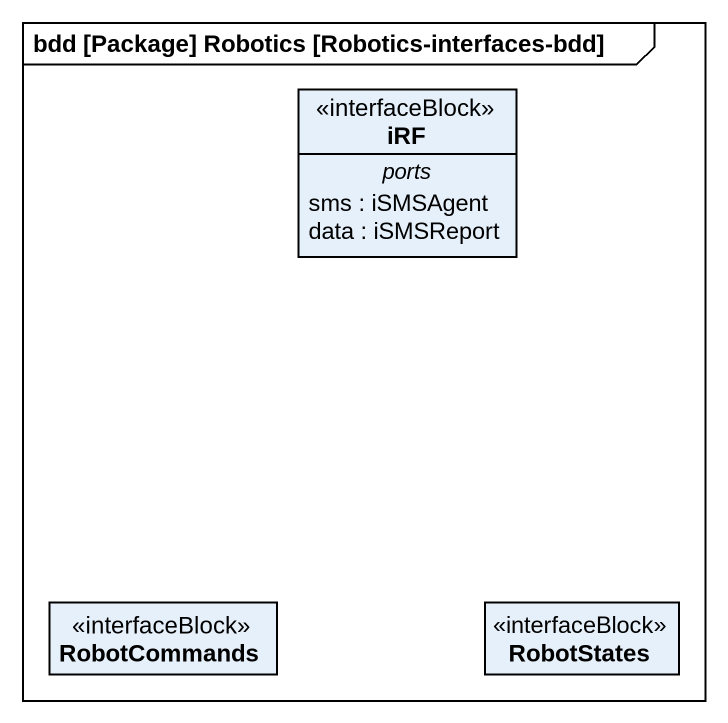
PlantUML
@startuml
mainframe bdd [Package] Robotics [Robotics-interfaces-bdd]
hide circle
hide empty members
class iRF <<interfaceBlock>> {
  -- ports --
  sms : iSMSAgent
  data : iSMSReport
}
class RobotCommands <<interfaceBlock>>
class RobotStates <<interfaceBlock>>
@enduml
